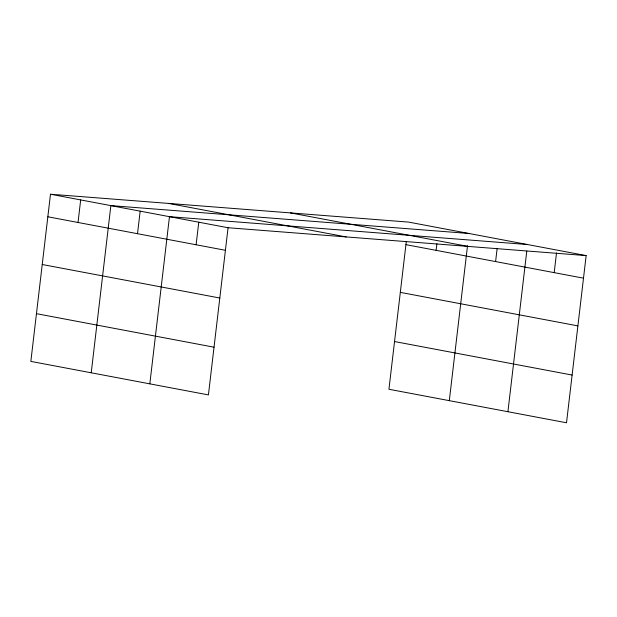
<?xml version="1.0" encoding="UTF-8"?>
<svg xmlns="http://www.w3.org/2000/svg" width="617" height="617" viewBox="0 0 617 617"><rect width="100%" height="100%" fill="white"/><g stroke="black" fill="none" stroke-linecap="round" stroke-linejoin="round"><path stroke-width="0.93" d="M50.486 194.224L30.85 361.4L208.423 394.911L228.066 227.735L50.486 194.224L408.577 222.089L586.15 255.6L566.514 422.776L388.934 389.265L406.256 241.833M78.027 222.482L80.68 199.916M91.223 372.799L110.867 205.615L468.951 233.481M137.514 233.712L140.167 211.145M149.823 383.851L169.467 216.675L527.55 244.54M196.113 244.764L198.767 222.205M436.111 250.348L436.882 243.769M449.315 400.664L467.516 245.705M495.598 261.577L497.148 248.412M507.914 411.724L526.779 251.119M554.197 272.637L556.519 252.893M228.066 227.735L586.15 255.6M290.406 212.888L467.979 246.399M405.924 244.648L583.497 278.167M168.657 203.417L346.23 236.928M47.841 216.783L225.413 250.294M400.317 292.373L577.89 325.884M42.234 264.508L219.806 298.019M394.541 341.54L572.113 375.059M36.457 313.675L214.03 347.194"/></g></svg>
